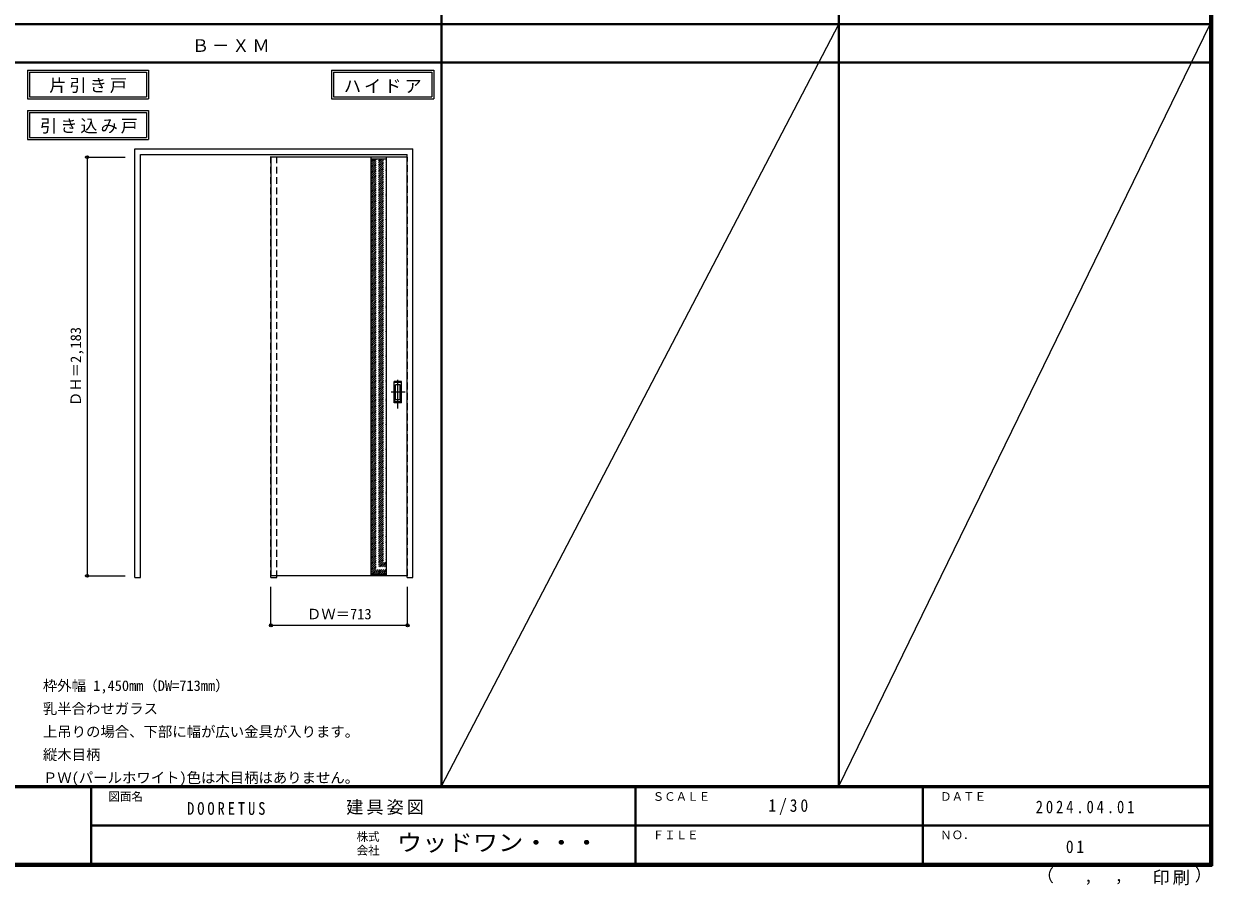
# Model space of a CAD drawing. Units: millimetres, scale not verified. Extents: x -6000 to 5700, y -4307 to 4175.
# Drawn here: x -502 to 5700, y -4307 to 186 of the extents above; entities that cross this region are included whole.
import ezdxf
from ezdxf.enums import TextEntityAlignment as Align

# ---------------------------------------------------------------- set-up
doc = ezdxf.new("R2010")
doc.units = ezdxf.units.MM
doc.header["$LTSCALE"] = 30
doc.header["$PDMODE"] = 32
doc.header["$PDSIZE"] = 15
doc.linetypes.add('CHAIN1', pattern=[8, 5, -1, 1, -1])
doc.linetypes.add('DASHED1', pattern=[1.8, 1.2, -0.6])
for name, color, linetype, lineweight in [('0-2_扉', 4, 'DASHED1', 9), ('0-3_仕上げ', 3, 'Continuous', 25), ('0-4_枠', 3, 'Continuous', 25), ('0-6_引手', 7, 'Continuous', 18), ('0-A_文字', 7, 'Continuous', 18), ('0-B_寸法', 7, 'Continuous', 9), ('0-C_ハッチ', 4, 'DASHED1', 9), ('F-1_枠', 6, 'Continuous', 40), ('F-A_文字', 7, 'Continuous', 18)]:
    doc.layers.add(name, color=color, linetype=linetype, lineweight=lineweight)
doc.styles.add('ＭＳ ゴシック', font='')
doc.styles.get('ＭＳ ゴシック').set_extended_font_data('MS Gothic')

msp = doc.modelspace()

# ---------------------------------------------------------------- linework, layer by layer
at = {"layer": '0-2_扉', "color": 3, "linetype": 'Continuous', "lineweight": 25}
for p, q in [((1498, -510), (788, -510)), ((788, -510), (788, -2693)), ((1498, -2693), (788, -2693))]:
    msp.add_line(p, q, dxfattribs=at)
at = {"layer": '0-2_扉'}
for p, q in [((788, -510), (788, -514)), ((1498, -510), (1501, -510)), ((1501, -2693), (1501, -510)), ((1498, -2693), (1501, -2693))]:
    msp.add_line(p, q, dxfattribs=at)
at = {"layer": '0-3_仕上げ'}
for p, q in [((1311, -2693), (1311, -509.78)), ((1391, -2693), (1391, -509.78))]:
    msp.add_line(p, q, dxfattribs=at)
at = {"layer": '0-3_仕上げ', "color": 7, "lineweight": 18}
for p, q in [((1311, -517.78), (1391, -517.78)), ((1311, -2685), (1391, -2685))]:
    msp.add_line(p, q, dxfattribs=at)
at = {"layer": '0-4_枠'}
for p, q in [((78, -466.5), (1528, -466.5)), ((78, -2701.5), (78, -466.5)), ((1528, -2701.5), (1528, -466.5)), ((108, -496.5), (1498, -496.5)), ((1498, -2701.5), (1498, -496.5)), ((1498, -2701.5), (1528, -2701.5))]:
    msp.add_line(p, q, dxfattribs=at)
at = {"layer": '0-4_枠', "color": 4, "linetype": 'DASHED1', "lineweight": 9}
for p, q in [((788, -2701.5), (788, -496.5)), ((818, -2701.5), (818, -496.5)), ((788, -2701.5), (818, -2701.5))]:
    msp.add_line(p, q, dxfattribs=at)
at = {"layer": '0-4_枠'}
msp.add_lwpolyline([(78, -2701.5), (108, -2701.5), (108, -496.5)], dxfattribs=at)
at = {"layer": '0-6_引手', "linetype": 'CHAIN1'}
for p, q in [((1450, -1820.73), (1450, -1649.88)), ((1488.07, -1735.5), (1415.56, -1735.5))]:
    msp.add_line(p, q, dxfattribs=at)
at = {"layer": '0-6_引手'}
for p, q in [((1469, -1680.5), (1431, -1680.5)), ((1431, -1790.5), (1431, -1680.5)), ((1462.5, -1696.5), (1437.5, -1696.5)), ((1437.5, -1774.5), (1437.5, -1696.5)), ((1462.5, -1774.5), (1462.5, -1696.5)), ((1469, -1790.5), (1469, -1680.5)), ((1469, -1790.5), (1431, -1790.5)), ((1462.5, -1774.5), (1437.5, -1774.5))]:
    msp.add_line(p, q, dxfattribs=at)
at = {"layer": '0-6_引手', "linetype": 'DASHED1'}
for p, q in [((1434, -1786.5), (1434, -1684.5)), ((1466, -1786.5), (1434, -1786.5))]:
    msp.add_line(p, q, dxfattribs=at)
msp.add_lwpolyline([(1466, -1786.5), (1466, -1684.5), (1434, -1684.5)], dxfattribs=at)
at = {"layer": '0-A_文字'}
for p, q in [((-482, -55.5), (-482, -205.5)), ((1103.67, -55.5), (1103.67, -205.5)), ((-472, -65.5), (-472, -195.5)), ((-472, -65.5), (139.03, -65.5)), ((139.03, -65.5), (139.03, -195.5)), ((1113.67, -65.5), (1628, -65.5)), ((1628, -65.5), (1628, -195.5)), ((-482, -205.5), (149.03, -205.5)), ((-472, -195.5), (139.03, -195.5)), ((1103.67, -205.5), (1638, -205.5)), ((-482, -266.97), (-482, -416.97)), ((-472, -276.97), (-472, -406.97)), ((-472, -276.97), (139.03, -276.97)), ((139.03, -276.97), (139.03, -406.97)), ((-482, -416.97), (149.03, -416.97)), ((-472, -406.97), (139.03, -406.97))]:
    msp.add_line(p, q, dxfattribs=at)
for points in [[(-482, -55.5), (149.03, -55.5), (149.03, -205.5)], [(1103.67, -55.5), (1638, -55.5), (1638, -205.5)], [(1113.67, -65.5), (1113.67, -195.5), (1628, -195.5)], [(-482, -266.97), (149.03, -266.97), (149.03, -416.97)]]:
    msp.add_lwpolyline(points, dxfattribs=at)
at = {"layer": '0-B_寸法', "color": 4}
for p, q in [((-172, -510), (-172, -2693)), ((-172, -510), (28, -510)), ((-172, -2693), (28, -2693)), ((788, -2951.5), (788, -2751.5)), ((1501, -2951.5), (1501, -2751.5)), ((1501, -2951.5), (788, -2951.5))]:
    msp.add_line(p, q, dxfattribs=at)
at = {"layer": '0-B_寸法'}
for p in [(-172, -510), (-172, -2693), (788, -2951.5), (1501, -2951.5)]:
    msp.add_point(p, dxfattribs=at)
at = {"layer": '0-C_ハッチ'}
for p, q in [((1311, -527.82), (1321.04, -517.78)), ((1311, -537.72), (1330.94, -517.78)), ((1311, -557.52), (1350.74, -517.78)), ((1311, -567.42), (1360.64, -517.78)), ((1311, -547.62), (1340.84, -517.78)), ((1311, -587.22), (1380.44, -517.78)), ((1311, -577.32), (1370.54, -517.78)), ((1311, -597.12), (1390.34, -517.78)), ((1311, -517.92), (1311.14, -517.78)), ((1311, -607.02), (1391, -527.02)), ((1311, -616.92), (1391, -536.92)), ((1311, -626.82), (1391, -546.82)), ((1311, -636.72), (1391, -556.72)), ((1311, -646.62), (1391, -566.62)), ((1311, -656.51), (1391, -576.51)), ((1311, -666.41), (1391, -586.41)), ((1311, -676.31), (1391, -596.31)), ((1311, -686.21), (1391, -606.21)), ((1311, -696.11), (1391, -616.11)), ((1311, -706.01), (1391, -626.01)), ((1311, -715.91), (1391, -635.91)), ((1311, -725.81), (1391, -645.81)), ((1311, -735.71), (1391, -655.71)), ((1311, -745.61), (1391, -665.61)), ((1311, -755.51), (1391, -675.51)), ((1311, -765.41), (1391, -685.41)), ((1311, -775.31), (1391, -695.31)), ((1311, -785.21), (1391, -705.21)), ((1311, -795.11), (1391, -715.11)), ((1311, -805.01), (1391, -725.01)), ((1311, -814.91), (1391, -734.91)), ((1311, -824.81), (1391, -744.81)), ((1311, -834.71), (1391, -754.71)), ((1311, -844.61), (1391, -764.61)), ((1311, -854.5), (1391, -774.5)), ((1311, -864.4), (1391, -784.4)), ((1311, -874.3), (1391, -794.3)), ((1311, -884.2), (1391, -804.2)), ((1311, -894.1), (1391, -814.1)), ((1311, -904), (1391, -824)), ((1311, -913.9), (1391, -833.9)), ((1311, -923.8), (1391, -843.8)), ((1311, -933.7), (1391, -853.7)), ((1311, -943.6), (1391, -863.6)), ((1311, -953.5), (1391, -873.5)), ((1311, -963.4), (1391, -883.4)), ((1311, -973.3), (1391, -893.3)), ((1311, -983.2), (1391, -903.2)), ((1311, -993.1), (1391, -913.1)), ((1311, -1003), (1391, -923)), ((1311, -1012.9), (1391, -932.9)), ((1311, -1022.8), (1391, -942.8)), ((1311, -1032.7), (1391, -952.7)), ((1311, -1042.6), (1391, -962.6)), ((1311, -1052.49), (1391, -972.49)), ((1311, -1062.39), (1391, -982.39)), ((1311, -1072.29), (1391, -992.29)), ((1311, -1082.19), (1391, -1002.19)), ((1311, -1092.09), (1391, -1012.09)), ((1311, -1101.99), (1391, -1021.99)), ((1311, -1111.89), (1391, -1031.89)), ((1311, -1121.79), (1391, -1041.79)), ((1311, -1131.69), (1391, -1051.69)), ((1311, -1141.59), (1391, -1061.59)), ((1311, -1151.49), (1391, -1071.49)), ((1311, -1161.39), (1391, -1081.39)), ((1311, -1171.29), (1391, -1091.29)), ((1311, -1181.19), (1391, -1101.19)), ((1311, -1191.09), (1391, -1111.09)), ((1311, -1200.99), (1391, -1120.99)), ((1311, -1210.89), (1391, -1130.89)), ((1311, -1220.79), (1391, -1140.79)), ((1311, -1230.69), (1391, -1150.69)), ((1311, -1240.59), (1391, -1160.59)), ((1311, -1250.48), (1391, -1170.48)), ((1311, -1260.38), (1391, -1180.38)), ((1311, -1270.28), (1391, -1190.28)), ((1311, -1280.18), (1391, -1200.18)), ((1311, -1290.08), (1391, -1210.08)), ((1311, -1299.98), (1391, -1219.98)), ((1311, -1309.88), (1391, -1229.88)), ((1311, -1319.78), (1391, -1239.78)), ((1311, -1329.68), (1391, -1249.68)), ((1311, -1339.58), (1391, -1259.58)), ((1311, -1349.48), (1391, -1269.48)), ((1311, -1359.38), (1391, -1279.38)), ((1311, -1369.28), (1391, -1289.28)), ((1311, -1379.18), (1391, -1299.18)), ((1311, -1389.08), (1391, -1309.08)), ((1311, -1398.98), (1391, -1318.98)), ((1311, -1408.88), (1391, -1328.88)), ((1311, -1418.78), (1391, -1338.78)), ((1311, -1428.68), (1391, -1348.68)), ((1311, -1438.58), (1391, -1358.58)), ((1311, -1448.47), (1391, -1368.47)), ((1311, -1458.37), (1391, -1378.37)), ((1311, -1468.27), (1391, -1388.27)), ((1311, -1478.17), (1391, -1398.17)), ((1311, -1488.07), (1391, -1408.07)), ((1311, -1497.97), (1391, -1417.97)), ((1311, -1507.87), (1391, -1427.87)), ((1311, -1517.77), (1391, -1437.77)), ((1311, -1527.67), (1391, -1447.67)), ((1311, -1537.57), (1391, -1457.57)), ((1311, -1547.47), (1391, -1467.47)), ((1311, -1557.37), (1391, -1477.37)), ((1311, -1567.27), (1391, -1487.27)), ((1311, -1577.17), (1391, -1497.17)), ((1311, -1587.07), (1391, -1507.07)), ((1311, -1596.97), (1391, -1516.97)), ((1311, -1606.87), (1391, -1526.87)), ((1311, -1616.77), (1391, -1536.77)), ((1311, -1626.67), (1391, -1546.67)), ((1311, -1636.56), (1391, -1556.56)), ((1311, -1646.46), (1391, -1566.46)), ((1311, -1656.36), (1391, -1576.36)), ((1311, -1666.26), (1391, -1586.26)), ((1311, -1676.16), (1391, -1596.16)), ((1311, -1686.06), (1391, -1606.06)), ((1311, -1695.96), (1391, -1615.96)), ((1311, -1705.86), (1391, -1625.86)), ((1311, -1715.76), (1391, -1635.76)), ((1311, -1725.66), (1391, -1645.66)), ((1311, -1735.56), (1391, -1655.56)), ((1311, -1745.46), (1391, -1665.46)), ((1311, -1755.36), (1391, -1675.36)), ((1311, -1765.26), (1391, -1685.26)), ((1311, -1775.16), (1391, -1695.16)), ((1311, -1785.06), (1391, -1705.06)), ((1311, -1794.96), (1391, -1714.96)), ((1311, -1804.86), (1391, -1724.86)), ((1311, -1814.76), (1391, -1734.76)), ((1311, -1824.66), (1391, -1744.66)), ((1311, -1834.55), (1391, -1754.55)), ((1311, -1844.45), (1391, -1764.45)), ((1311, -1854.35), (1391, -1774.35)), ((1311, -1864.25), (1391, -1784.25)), ((1311, -1874.15), (1391, -1794.15)), ((1311, -1884.05), (1391, -1804.05)), ((1311, -1893.95), (1391, -1813.95)), ((1311, -1903.85), (1391, -1823.85)), ((1311, -1913.75), (1391, -1833.75)), ((1311, -1923.65), (1391, -1843.65)), ((1311, -1933.55), (1391, -1853.55)), ((1311, -1943.45), (1391, -1863.45)), ((1311, -1953.35), (1391, -1873.35)), ((1311, -1963.25), (1391, -1883.25)), ((1311, -1973.15), (1391, -1893.15)), ((1311, -1983.05), (1391, -1903.05)), ((1311, -1992.95), (1391, -1912.95)), ((1311, -2002.85), (1391, -1922.85)), ((1311, -2012.75), (1391, -1932.75)), ((1311, -2022.65), (1391, -1942.65)), ((1311, -2032.54), (1391, -1952.54)), ((1311, -2042.44), (1391, -1962.44)), ((1311, -2052.34), (1391, -1972.34)), ((1311, -2062.24), (1391, -1982.24)), ((1311, -2072.14), (1391, -1992.14)), ((1311, -2082.04), (1391, -2002.04)), ((1311, -2091.94), (1391, -2011.94)), ((1311, -2101.84), (1391, -2021.84)), ((1311, -2111.74), (1391, -2031.74)), ((1311, -2121.64), (1391, -2041.64)), ((1311, -2131.54), (1391, -2051.54)), ((1311, -2141.44), (1391, -2061.44)), ((1311, -2151.34), (1391, -2071.34)), ((1311, -2161.24), (1391, -2081.24)), ((1311, -2171.14), (1391, -2091.14)), ((1311, -2181.04), (1391, -2101.04)), ((1311, -2190.94), (1391, -2110.94)), ((1311, -2200.84), (1391, -2120.84)), ((1311, -2210.74), (1391, -2130.74)), ((1311, -2220.64), (1391, -2140.64)), ((1311, -2230.53), (1391, -2150.53)), ((1311, -2240.43), (1391, -2160.43)), ((1311, -2250.33), (1391, -2170.33)), ((1311, -2260.23), (1391, -2180.23)), ((1311, -2270.13), (1391, -2190.13)), ((1311, -2280.03), (1391, -2200.03)), ((1311, -2289.93), (1391, -2209.93)), ((1311, -2299.83), (1391, -2219.83)), ((1311, -2309.73), (1391, -2229.73)), ((1311, -2319.63), (1391, -2239.63)), ((1311, -2329.53), (1391, -2249.53)), ((1311, -2339.43), (1391, -2259.43)), ((1311, -2349.33), (1391, -2269.33)), ((1311, -2359.23), (1391, -2279.23)), ((1311, -2369.13), (1391, -2289.13)), ((1311, -2379.03), (1391, -2299.03)), ((1311, -2388.93), (1391, -2308.93)), ((1311, -2398.83), (1391, -2318.83)), ((1311, -2408.73), (1391, -2328.73)), ((1311, -2418.63), (1391, -2338.63)), ((1311, -2428.52), (1391, -2348.52)), ((1311, -2438.42), (1391, -2358.42)), ((1311, -2448.32), (1391, -2368.32)), ((1311, -2458.22), (1391, -2378.22)), ((1311, -2468.12), (1391, -2388.12)), ((1311, -2478.02), (1391, -2398.02)), ((1311, -2487.92), (1391, -2407.92)), ((1311, -2497.82), (1391, -2417.82)), ((1311, -2507.72), (1391, -2427.72)), ((1311, -2517.62), (1391, -2437.62)), ((1311, -2527.52), (1391, -2447.52)), ((1311, -2537.42), (1391, -2457.42)), ((1311, -2547.32), (1391, -2467.32)), ((1311, -2557.22), (1391, -2477.22)), ((1311, -2567.12), (1391, -2487.12)), ((1311, -2577.02), (1391, -2497.02)), ((1311, -2586.92), (1391, -2506.92)), ((1311, -2596.82), (1391, -2516.82)), ((1311, -2606.72), (1391, -2526.72)), ((1311, -2616.61), (1391, -2536.61)), ((1311, -2626.51), (1391, -2546.51)), ((1311, -2636.41), (1391, -2556.41)), ((1311, -2646.31), (1391, -2566.31)), ((1311, -2656.21), (1391, -2576.21)), ((1311, -2666.11), (1391, -2586.11)), ((1311, -2676.01), (1391, -2596.01)), ((1311.91, -2685), (1391, -2605.91)), ((1321.81, -2685), (1391, -2615.81)), ((1331.71, -2685), (1391, -2625.71)), ((1341.61, -2685), (1391, -2635.61)), ((1351.51, -2685), (1391, -2645.51)), ((1361.41, -2685), (1391, -2655.41)), ((1371.31, -2685), (1391, -2665.31)), ((1381.21, -2685), (1391, -2675.21))]:
    msp.add_line(p, q, dxfattribs=at)
at = {"layer": 'F-1_枠'}
for p, q in [((1678, -3790), (1678, 4175)), ((3752, -3790), (3752, 4175)), ((5690, 4175), (5690, -4205)), ((5695, 4175), (5695, -4205)), ((5700, 4175), (5700, -4205)), ((-6000, 184.5), (5700, 184.5)), ((-6000, -15.5), (5700, -15.5)), ((5700, -3790), (-6000, -3790)), ((5700, -3795), (-6000, -3795)), ((-150, -3795), (-150, -4195)), ((2690, -3795), (2690, -4195)), ((4190, -3795), (4190, -4195)), ((-150, -3995), (5690, -3995.01)), ((5700, -4195), (-6000, -4195)), ((5700, -4200), (-6000, -4200)), ((5700, -4205), (-6000, -4205))]:
    msp.add_line(p, q, dxfattribs=at)
at = {"layer": 'F-A_文字'}
for p, q in [((1678, -3790), (3752, 184.5)), ((3752, -3790), (5690, 184.5))]:
    msp.add_line(p, q, dxfattribs=at)

# ---------------------------------------------------------------- texts
at = {"layer": '0-A_文字', "style": 'ＭＳ ゴシック'}
for s, p in [('枠外幅 1,450mm（DW=713mm）', (-402, -3310)), ('乳半合わせガラス', (-402, -3430)), ('上吊りの場合、下部に幅が広い金具が入ります。', (-402, -3550)), ('縦木目柄', (-402, -3670)), ('ＰＷ(パールホワイト)色は木目柄はありません。', (-402, -3790))]:
    msp.add_text(s, height=54.99, dxfattribs=at).set_placement(p, align=Align.BOTTOM_LEFT)
at = {"layer": '0-A_文字', "char_height": 65.98, "attachment_point": 7, "style": 'ＭＳ ゴシック'}
for s, insert in [('\\T1.17;Ｂ－ＸＭ', (375.5, 39.5)), ('\\T1.17;片引き戸', (-368.98, -175.5)), ('\\T1.17;ハイドア', (1168.34, -175.5)), ('\\T1.17;引き込み戸', (-417.34, -386.97))]:
    msp.add_mtext(s, dxfattribs=dict(at, insert=insert))
at = {"layer": '0-B_寸法', "style": 'ＭＳ ゴシック'}
msp.add_text('ＤＨ＝2,183', height=54.99, rotation=90, dxfattribs=at).set_placement((-187, -1807.75), align=Align.BOTTOM_LEFT)
msp.add_text('ＤＷ＝713', height=54.99, dxfattribs=at).set_placement((975.75, -2936.5), align=Align.BOTTOM_LEFT)
at = {"layer": 'F-A_文字', "style": 'ＭＳ ゴシック'}
for s, height, p in [('図面名', 43.99, (-60, -3880)), ('ＳＣＡＬＥ', 43.99, (2780, -3880)), ('ＤＡＴＥ', 43.99, (4280, -3880)), ('株式', 43.99, (1235, -4089)), ('ＦＩＬＥ', 43.99, (2780, -4080)), ('ＮＯ．', 43.99, (4280, -4080)), ('会社', 43.99, (1235, -4161)), ('（', 65.98, (4784.03, -4308.31)), ('）', 65.98, (5608.4, -4304.13)), (',', 65.98, (5031.28, -4308.31)), (',', 65.98, (5190.2, -4305.53))]:
    msp.add_text(s, height=height, dxfattribs=at).set_placement(p, align=Align.BOTTOM_LEFT)
at = {"layer": 'F-A_文字', "style": 'ＭＳ ゴシック', "width": 1.1}
msp.add_text('ウッドワン・・・', height=87.98, dxfattribs=at).set_placement((1445, -4155), align=Align.BOTTOM_LEFT)
at = {"layer": 'F-A_文字', "char_height": 65.98, "attachment_point": 7, "style": 'ＭＳ ゴシック'}
for s, insert in [('\\T1.39;\\W0.85;DOORETUS', (350, -3940.79)), ('\\T1.17;建具姿図', (1180.42, -3940)), ('\\T1.38;\\W0.9;1/30', (3383.75, -3940)), ('\\T1.39;\\W0.85;2024.04.01', (4778.75, -3932.5)), ('\\T1.36;\\W0.9;01', (4936.25, -4140)), ('\\T1.17;印刷', (5388.15, -4306.92))]:
    msp.add_mtext(s, dxfattribs=dict(at, insert=insert))

doc.saveas('drawing.dxf')
